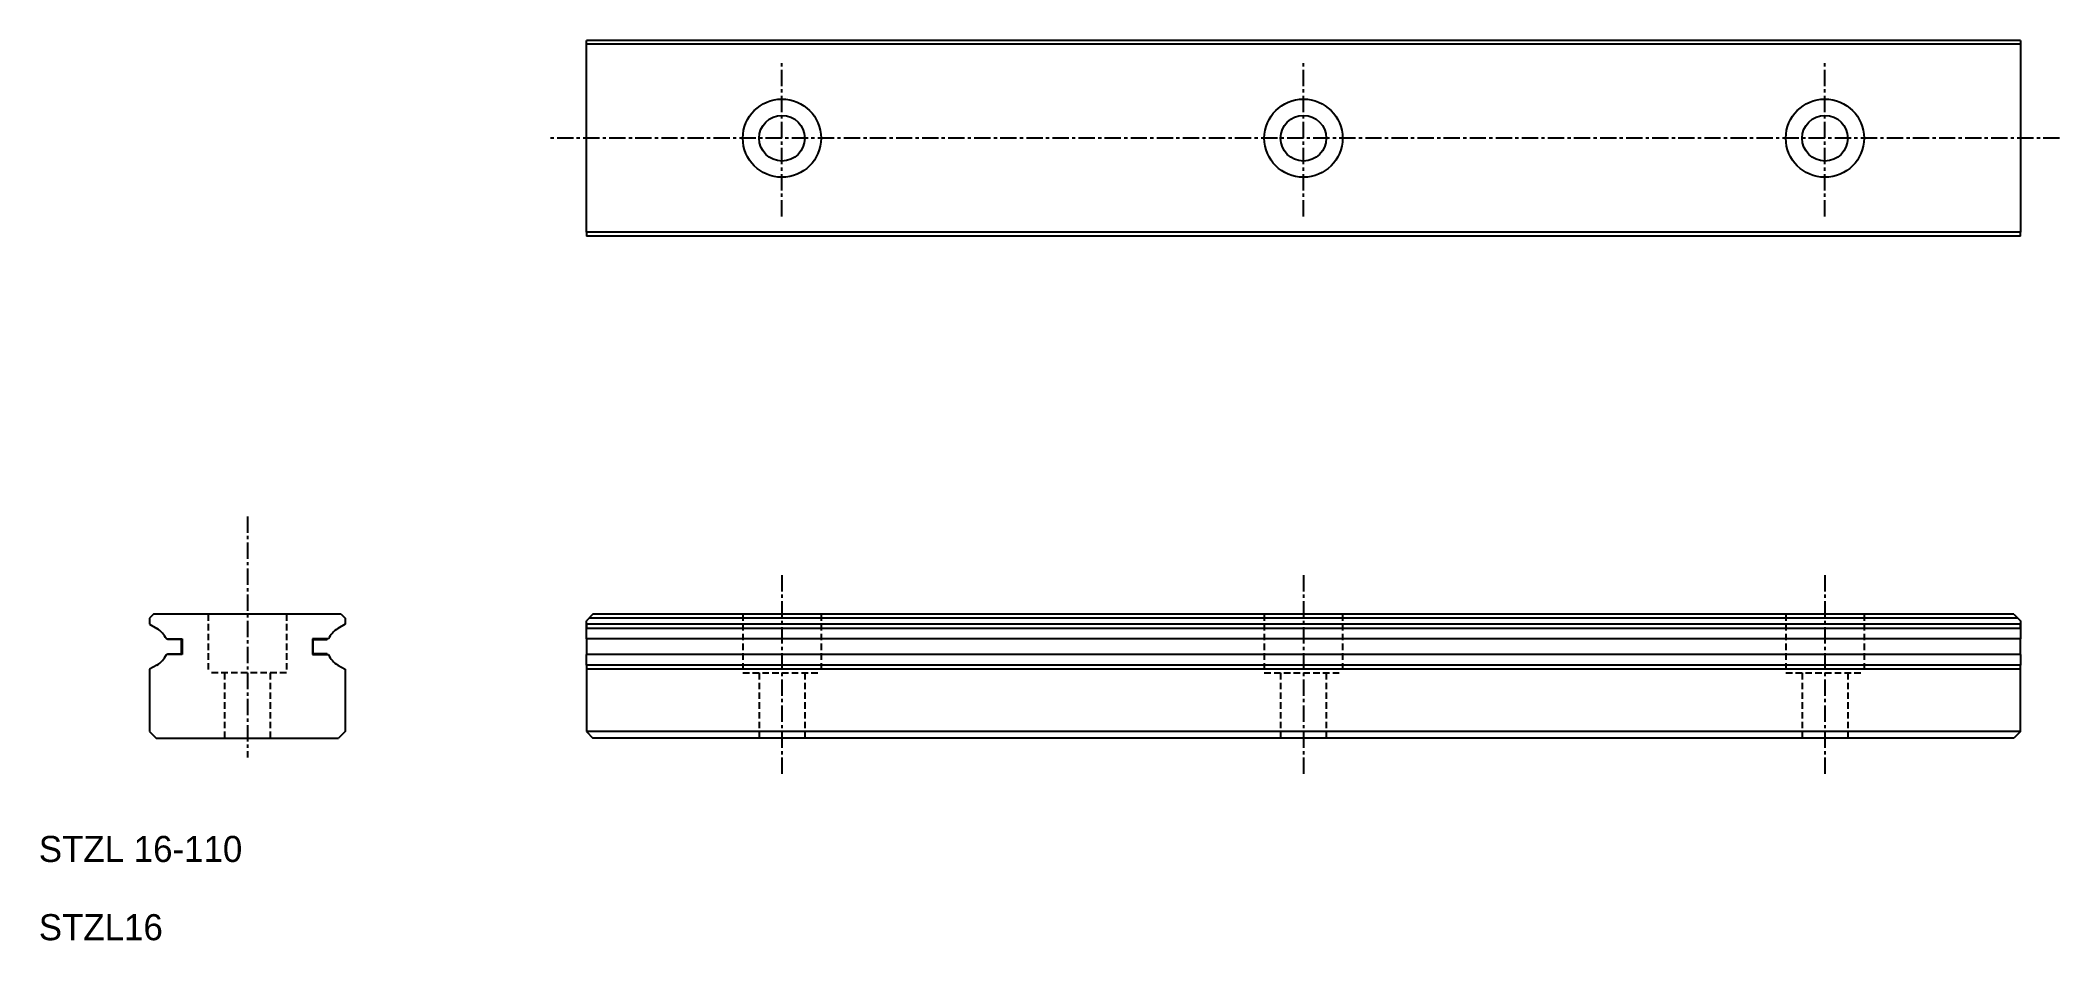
# Model space of a CAD drawing. Extents: x 10 to 165, y 10 to 79.
import ezdxf

# ---------------------------------------------------------------- set-up
doc = ezdxf.new("R2010")
doc.units = 0
doc.linetypes.add('CENTER', pattern=[2, 1.25, -0.25, 0.25, -0.25])
doc.linetypes.add('DASHED', pattern=[0.75, 0.5, -0.25])
doc.layers.get('0').update_dxf_attribs({"linetype": 'CONTINUOUS'})
doc.layers.add('CENTER', color=1, linetype='CENTER')

msp = doc.modelspace()

# ---------------------------------------------------------------- linework, layer by layer
at = {"color": 7, "linetype": 'CONTINUOUS'}
for p, q in [((162, 79), (52, 79)), ((52, 78.7), (52, 79)), ((162, 79), (162, 78.7)), ((52, 64.3), (52, 78.7)), ((162, 78.7), (52, 78.7)), ((162, 78.7), (162, 64.3)), ((162, 64.3), (52, 64.3)), ((52, 64.3), (52, 64)), ((162, 64), (52, 64)), ((162, 64), (162, 64.3)), ((18.8, 35), (18.5, 34.7)), ((18.5, 34.7), (18.5, 34.223861)), ((18.5, 34.223861), (19.06, 33.900544)), ((33.2, 35), (18.8, 35)), ((33.5, 34.223861), (32.94, 33.900544)), ((33.2, 35), (33.5, 34.7)), ((33.5, 34.7), (33.5, 34.223861)), ((52.5, 35), (52, 34.5)), ((52, 33.1), (52, 34.5)), ((162, 34.223861), (52, 34.223861)), ((52, 34.223861), (52, 33.900544)), ((161.8, 34.7), (52.2, 34.7)), ((161.5, 35), (52.5, 35)), ((161.5, 35), (162, 34.5)), ((162, 34.5), (162, 33.1)), ((162, 33.900544), (162, 34.223861)), ((19.782271, 33.1), (21, 33.1)), ((19.879145, 33.049999), (19.858567, 33.100219)), ((20.95, 33.05), (19.879148, 33.05)), ((20.95, 31.95), (20.95, 33.05)), ((21, 33.1), (21, 31.9)), ((31, 33.1), (31, 31.9)), ((32.217729, 33.1), (31, 33.1)), ((31.05, 33.05), (32.120852, 33.05)), ((31.05, 31.95), (31.05, 33.05)), ((32.120855, 33.049999), (32.141433, 33.100219)), ((162, 33.900544), (52, 33.900544)), ((162, 33.1), (52, 33.1)), ((52, 33.1), (52, 31.9)), ((162, 31.9), (162, 33.1)), ((19.06, 31.099456), (18.5, 30.776139)), ((21, 31.9), (19.782271, 31.9)), ((19.858585, 31.899825), (19.879143, 31.950002)), ((19.879148, 31.95), (20.95, 31.95)), ((31, 31.9), (32.217729, 31.9)), ((32.120852, 31.95), (31.05, 31.95)), ((32.141415, 31.899825), (32.120857, 31.950002)), ((32.94, 31.099456), (33.5, 30.776139)), ((162, 31.9), (52, 31.9)), ((52, 31.099456), (52, 31.9)), ((162, 31.099456), (52, 31.099456)), ((52, 31.099456), (52, 30.776139)), ((162, 31.9), (162, 31.099456)), ((162, 30.776139), (162, 31.099456)), ((18.5, 30.776139), (18.5, 26)), ((33.5, 30.776139), (33.5, 26)), ((52, 30.776139), (52, 26)), ((162, 30.776139), (52, 30.776139)), ((162, 26), (162, 30.776139)), ((18.5, 26), (19, 25.5)), ((19, 25.5), (33, 25.5)), ((33.5, 26), (33, 25.5)), ((162, 26), (52, 26)), ((52, 26), (52.5, 25.5)), ((161.5, 25.5), (52.5, 25.5)), ((162, 26), (161.5, 25.5))]:
    msp.add_line(p, q, dxfattribs=at)
at = {"color": 3, "linetype": 'DASHED'}
for p, q in [((23, 35), (23, 30.5)), ((29, 35), (29, 30.5)), ((64, 35), (64, 30.5)), ((70, 35), (70, 30.5)), ((104, 35), (104, 30.5)), ((110, 35), (110, 30.5)), ((144, 35), (144, 30.5)), ((150, 35), (150, 30.5)), ((29, 30.5), (23, 30.5)), ((24.25, 30.5), (24.25, 25.5)), ((27.75, 30.5), (27.75, 25.5)), ((64, 30.5), (70, 30.5)), ((65.25, 30.5), (65.25, 25.5)), ((68.75, 30.5), (68.75, 25.5)), ((104, 30.5), (110, 30.5)), ((105.25, 30.5), (105.25, 25.5)), ((108.75, 30.5), (108.75, 25.5)), ((144, 30.5), (150, 30.5)), ((145.25, 30.5), (145.25, 25.5)), ((148.75, 30.5), (148.75, 25.5))]:
    msp.add_line(p, q, dxfattribs=at)
at = {"color": 7, "linetype": 'CONTINUOUS'}
for centre, radius in [((67, 71.5), 3), ((107, 71.5), 3), ((147, 71.5), 3), ((67, 71.5), 1.75), ((107, 71.5), 1.75), ((147, 71.5), 1.75)]:
    msp.add_circle(centre, radius, dxfattribs=at)
for centre, start, end in [((18.185, 32.385), 24.115126, 60), ((33.815, 32.385), 120, 155.884874), ((18.185, 32.615), 300, 335.884874), ((33.815, 32.615), 204.115126, 240)]:
    msp.add_arc(centre, 1.75, start, end, dxfattribs=at)
at = {"layer": 'CENTER', "color": 1, "linetype": 'CENTER'}
for p, q in [((67, 65.5), (67, 77.5)), ((107, 65.5), (107, 77.5)), ((147, 65.5), (147, 77.5)), ((165, 71.5), (49, 71.5)), ((26, 42.5), (26, 24)), ((67, 38), (67, 22.5)), ((107, 38), (107, 22.5)), ((147, 38), (147, 22.5))]:
    msp.add_line(p, q, dxfattribs=at)

# ---------------------------------------------------------------- texts
at = {"color": 7, "linetype": 'CONTINUOUS'}
for s, p in [('STZL 16-110', (10, 16)), ('STZL16', (10, 10))]:
    msp.add_text(s, height=2, dxfattribs=at).set_placement(p)

doc.saveas('drawing.dxf')
